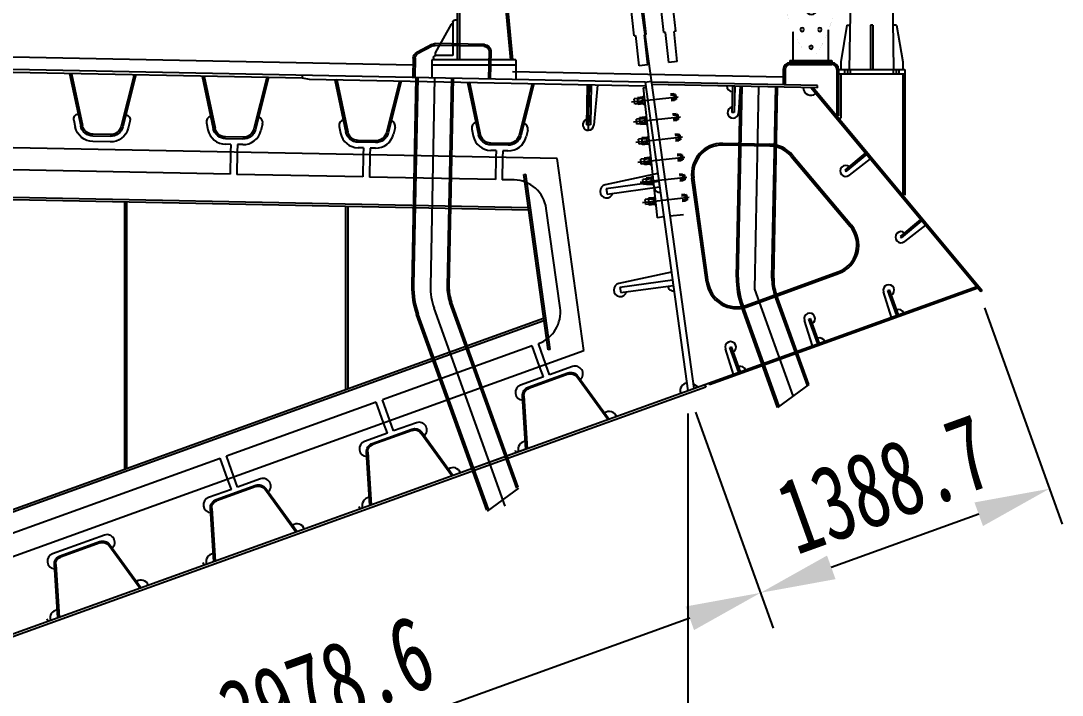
# Model space of a CAD drawing. Header units: millimetres. Extents: x 102424 to 134099, y 4640 to 15391.
# Drawn here: x 129389 to 134099, y 7045 to 10093 of the extents above; entities that cross this region are included whole.
import ezdxf

# ---------------------------------------------------------------- set-up
doc = ezdxf.new("R2010")
doc.units = ezdxf.units.MM
doc.linetypes.add('DASHED', pattern=[19.05, 12.7, -6.35])
doc.layers.get('Defpoints').update_dxf_attribs({"color": 250})
doc.layers.add('实线', color=7, linetype='Continuous', lineweight=25)
doc.layers.add('尺寸标注', color=3, linetype='Continuous', lineweight=15)
doc.styles.get("Standard").update_dxf_attribs({"font": '', "width": 0.7})
doc.styles.get('Standard').set_extended_font_data('FangSong_GB2312')
doc.dimstyles.new('1-1-150', dxfattribs={"dimscale": 170, "dimtxt": 2, "dimasz": 2, "dimexe": 1, "dimexo": 0.6, "dimgap": 0.6, "dimtad": 1, "dimdec": 1, "dimdsep": 46, "dimtxsty": 'Standard', "dimcen": 2.5, "dimclrd": 3, "dimclre": 3, "dimclrt": 7, "dimadec": 4, "dimazin": 2, "dimtfac": 1, "dimtdec": 1, "dimtmove": 2, "dimatfit": 3, "dimfxl": 1, "dimlwd": -1, "dimlwe": -1, "dimarcsym": 0})

# ---------------------------------------------------------------- blocks, each defined once
blk = doc.blocks.new('*D109')
at = {"color": 7, "transparency": 16777216}
for p, q in [((103612.4, 6971.3), (103612.4, 4640.5)), ((133712.4, 6971.3), (133712.4, 4640.5)), ((133372.4, 4810.5), (103952.4, 4810.5))]:
    blk.add_line(p, q, dxfattribs=at)
for points in [[(103952.4, 4867.1), (103952.4, 4753.8), (103612.4, 4810.5)], [(133372.4, 4867.1), (133372.4, 4753.8), (133712.4, 4810.5)]]:
    blk.add_solid(points, dxfattribs=at)
at = {"layer": 'Defpoints', "color": 0, "transparency": 16777216}
for p in [(103612.4, 7073.3), (133712.4, 7073.3), (103612.4, 4810.5)]:
    blk.add_point(p, dxfattribs=at)
at = {"color": 7, "transparency": 16777216, "insert": (118662.4, 5082.5), "char_height": 340, "attachment_point": 5}
blk.add_mtext('30100', dxfattribs=at)
blk = doc.blocks.new('顶板U肋')
for p, q in [((-150, 0), (-95.4, -235.1)), ((-141.8, 0), (-149.6, -1.8)), ((-141.8, 0), (-87.6, -233.3)), ((141.8, 0), (87.6, -233.3)), ((150, 0), (95.4, -235.1)), ((141.8, 0), (149.6, -1.8)), ((-126.9, -210), (-119.8, -240.8)), ((126.9, -210), (119.8, -240.8)), ((-38.9, -272), (38.9, -272)), ((-38.9, -280), (38.9, -280)), ((-38.9, -305), (38.9, -305))]:
    blk.add_line(p, q)
for centre, radius, start, end in [((-102.6, -204.4), 25, 103.0693, 193.0693), ((102.6, -204.4), 25, 346.9307, 76.9307), ((-38.9, -222), 58, 193.0693, 270), ((-38.9, -222), 50, 193.0693, 270), ((38.9, -222), 50, 270, 346.9307), ((38.9, -222), 58, 270, 346.9307), ((-38.9, -222), 83, 193.0693, 270), ((38.9, -222), 83, 270, 346.9307)]:
    blk.add_arc(centre, radius, start, end)
blk = doc.blocks.new('顶板U肋b')
for p, q in [((-150, 0), (-95.4, -235.1)), ((-141.8, 0), (-149.6, -1.8)), ((-141.8, 0), (-87.6, -233.3)), ((141.8, 0), (87.6, -233.3)), ((150, 0), (95.4, -235.1)), ((141.8, 0), (149.6, -1.8)), ((-38.9, -272), (38.9, -272)), ((-38.9, -280), (38.9, -280))]:
    blk.add_line(p, q)
for centre, radius, start, end in [((-38.9, -222), 58, 193.0693, 270), ((-38.9, -222), 50, 193.0693, 270), ((38.9, -222), 50, 270, 346.9307), ((38.9, -222), 58, 270, 346.9307)]:
    blk.add_arc(centre, radius, start, end)
blk = doc.blocks.new('检修道栏杆')
at = {"color": 0, "ltscale": 0.3}
blk.add_line((95, 0), (-95, 0), dxfattribs=at)
at = {"layer": '实线'}
for p, q in [((-80, 10), (-80, 149.5)), ((80, 10), (80, 140.4)), ((-95, 10), (-95, 0)), ((95, 10), (-95, 10)), ((-95, 0), (95, 0)), ((95, 10), (95, 0))]:
    blk.add_line(p, q, dxfattribs=at)
at = {"layer": '实线', "const_width": 0.1}
blk.add_lwpolyline([(5.5, 1121.8), (2.8, 1118.8), (0.6, 1116.2), (-2.5, 1112.4), (-6.1, 1107.6), (-11, 1100.6), (-14.7, 1095.3), (-18.6, 1089.6), (-26.4, 1077.3), (-31.6, 1068.4), (-39.7, 1052.4), (-47.4, 1035.5), (-54, 1020.8), (-62.8, 997.5), (-70, 978.4), (-74.2, 966.8), (-78.8, 953.6), (-81.9, 944.4), (-85.2, 934.3), (-90.7, 917.2), (-95, 902.9), (-98.6, 890.5), (-102.8, 875.6), (-107.1, 859.6), (-111.4, 842.5), (-115, 827.4), (-117.8, 814.9), (-120.6, 801.8), (-123.2, 789.1), (-124.8, 780.9), (-126.4, 772.3), (-128.1, 763.2), (-129.6, 754.7), (-131.2, 745.1), (-132.5, 737), (-134.1, 726.6), (-136.1, 713), (-137.8, 701), (-139.7, 686.1), (-141.7, 668.1), (-143.3, 652.2), (-144.5, 637.5), (-145.9, 618.2), (-146.6, 605.4), (-147.2, 589.2), (-147.6, 573.8), (-147.8, 556), (-147.7, 538.8), (-147.2, 517.7), (-146.4, 495.8), (-145.2, 473.6), (-143.8, 454.3), (-142.3, 435.9), (-140.3, 415.5), (-136.7, 383.4), (-133.4, 359.9), (-129.9, 337.8), (-125.7, 314.6), (-121, 292.4), (-113.5, 260.8), (-106, 231.9), (-98.1, 203.7), (-92.5, 185.1), (-85.3, 163.5), (-71.9, 128.2), (-62.6, 106.5), (-49.6, 80.2), (-34.8, 54.3), (-25.9, 41.1), (-17.7, 32.6), (-14.1, 30.1), (-10.1, 28), (-5.9, 26.6), (-3.3, 26.5), (0.2, 27.5), (5.6, 30.5), (11.4, 34.7), (16.8, 39.4), (21.4, 43.9), (29.8, 53.6), (37.5, 63.7), (43.7, 72.7), (50.3, 83.1), (56.6, 93.6), (65.6, 109.5), (75.2, 129.1), (82.8, 147), (89.8, 165.8), (96.2, 184.4), (103.6, 208.3), (107.4, 223.8), (108.8, 240.1), (108.9, 251.2), (106.3, 265), (102.3, 279.1), (96.3, 289.7), (87.3, 305.5), (77.1, 321.7), (60.1, 349.5), (44, 378.2), (32.5, 402.1), (19.7, 434.3), (8.6, 470), (-0.4, 508.4), (-6.7, 545.6), (-11.7, 591.3), (-14.4, 638.6), (-15.6, 682.7), (-16.6, 724.3), (-17.8, 769.9), (-18.3, 803.8), (-17.7, 843), (-15.4, 886.8), (-12.3, 932.7), (-8.1, 980), (1, 1028.2), (12.7, 1069.4), (18.5, 1084.4)], dxfattribs=at)
at = {"layer": '实线'}
for centre, radius in [((72.7, 1164), 41), ((72.7, 1164), 36), ((72.7, 1164), 32.5), ((-62.6, 840), 22.5), ((-77, 540), 22.5), ((-2.4, 240), 22.5), ((-40, 150), 8), ((40, 150), 8), ((0, 70), 8)]:
    blk.add_circle(centre, radius, dxfattribs=at)
for centre, radius, start, end in [((-56.7, 1187.6), 90.5, 313.3381, 349.4194), ((70.6, 1068.5), 54.5, 87.8006, 163.0602)]:
    blk.add_arc(centre, radius, start, end, dxfattribs=at)
blk.add_ellipse((-25.8, 1164), major_axis=(98.5, -17.4), ratio=0.5, start_param=0.897025, end_param=5.033859, dxfattribs=at)
at = {"layer": '实线', "linetype": 'DASHED'}
blk.add_ellipse((-25.8, 1164), major_axis=(98.5, -17.4), ratio=0.5, start_param=5.033859, end_param=5.803318, dxfattribs=at)
at = {"layer": '实线'}
blk.add_open_spline([(39.3, 1187.8), (36.6, 1189.4), (33.7, 1191), (24.8, 1195.6), (18.4, 1198.3), (4.9, 1203), (-2.2, 1205), (-16.6, 1208.2), (-24, 1209.5), (-38.7, 1211), (-46, 1211.3), (-60, 1211.1), (-66.8, 1210.6), (-79.5, 1208.6), (-85.4, 1207.2), (-94.9, 1204), (-98.7, 1202.4), (-105.5, 1198.7), (-108.4, 1196.7), (-112.7, 1192.9), (-114.3, 1191.1), (-116.9, 1187.5), (-117.8, 1185.6), (-119.2, 1181.8), (-119.5, 1179.8), (-119.7, 1175.8), (-119.5, 1173.8), (-118.4, 1169.5), (-117.6, 1167.3), (-115.3, 1162.7), (-113.8, 1160.4), (-110.1, 1155.8), (-107.9, 1153.5), (-103, 1148.9), (-100.2, 1146.6), (-94, 1142.2), (-90.7, 1140.1), (-81.6, 1135), (-75.6, 1132.2), (-62.8, 1127.2), (-56.1, 1124.9), (-42.1, 1121.3), (-34.9, 1119.8), (-20.5, 1117.7), (-13.2, 1117.1), (-5.1, 1116.9), (-4, 1116.8), (1.1, 1116.8)], degree=3, knots=[0.904811, 0.904811, 0.904811, 0.904811, 1.023766, 1.023766, 1.252436, 1.252436, 1.481105, 1.481105, 1.709775, 1.709775, 1.938444, 1.938444, 2.167114, 2.167114, 2.395783, 2.395783, 2.579566, 2.579566, 2.763348, 2.763348, 2.911829, 2.911829, 3.060309, 3.060309, 3.20879, 3.20879, 3.35727, 3.35727, 3.505751, 3.505751, 3.654231, 3.654231, 3.802712, 3.802712, 3.951192, 3.951192, 4.099673, 4.099673, 4.324322, 4.324322, 4.54897, 4.54897, 4.773619, 4.773619, 4.998268, 4.998268, 5.033859, 5.033859, 5.033859, 5.033859], dxfattribs=at)
at = {"layer": '实线', "linetype": 'DASHED'}
blk.add_open_spline([(1.1, 1116.8), (1, 1116.8), (4.9, 1116.9), (15, 1117.5), (21.1, 1118.3), (32.5, 1120.5), (37.8, 1122), (46.1, 1125.2), (49.4, 1126.8), (52.3, 1128.5)], degree=3, knots=[5.0338587, 5.0338587, 5.0338587, 5.0338587, 5.1583054, 5.1583054, 5.3731291, 5.3731291, 5.5879528, 5.5879528, 5.7530515, 5.7530515, 5.7530515, 5.7530515], dxfattribs=at)
blk = doc.blocks.new('Hex Nut - 10 mm side')
at = {"color": 0, "linetype": 'Continuous'}
for p, q in [((-9.2, -6.8), (-9.2, 6.8)), ((-0.7, 9.1), (-8.5, 9.1)), ((-0.7, 4.5), (-8.5, 4.5)), ((0, -6.8), (0, 6.8)), ((-0.7, -4.5), (-8.5, -4.5)), ((-0.7, -9.1), (-8.5, -9.1))]:
    blk.add_line(p, q, dxfattribs=at)
for centre, radius, start, end in [((-5, 6.8), 4.19, 147.1328, 212.8672), ((6.6, 0), 15.7, 163.2214, 196.7786), ((-4.2, 6.8), 4.19, 327.1328, 32.8672), ((-15.7, 0), 15.7, 343.2214, 16.7787), ((-5, -6.8), 4.19, 147.1328, 212.8672), ((-4.2, -6.8), 4.19, 327.1328, 32.8672)]:
    blk.add_arc(centre, radius, start, end, dxfattribs=at)
blk = doc.blocks.new('防撞栏杆')
for p, q in [((-310, 1555.6), (-450, 79.6)), ((-310, 1555.6), (-200, 1555.6)), ((-210, 1555.6), (-210, 79.6)), ((-200, 1555.6), (-200, 79.6)), ((-223.4, 1494.7), (-223.4, 1516.5)), ((-213.9, 1520.1), (-222.4, 1520.1)), ((-213.9, 1512.9), (-222.4, 1512.9)), ((-213.9, 1491.1), (-213.9, 1520.1)), ((-213.9, 1517.1), (-213.9, 1520.1)), ((-213, 1517.1), (-213.9, 1517.1)), ((-213, 1488.8), (-213, 1522.4)), ((-210, 1522.4), (-213, 1522.4)), ((-213, 1494.1), (-213, 1517.1)), ((-164.9, 1513.5), (-213, 1513.5)), ((-209.5, 1497.7), (-209.5, 1513.5)), ((-164.9, 1510.9), (-209.5, 1510.9)), ((-200, 1545.6), (-97.6, 1545.6)), ((-187, 1522.4), (-190, 1522.4)), ((-187, 1488.8), (-187, 1522.4)), ((-162.3, 1510.9), (-164.9, 1513.5)), ((-164.9, 1497.7), (-164.9, 1513.5)), ((-162.3, 1500.3), (-162.3, 1510.9)), ((-213.9, 1498.3), (-222.4, 1498.3)), ((-213.9, 1491.1), (-222.4, 1491.1)), ((-213, 1494.1), (-213.9, 1494.1)), ((-213.9, 1494.1), (-213.9, 1491.1)), ((-164.9, 1497.7), (-213, 1497.7)), ((-210, 1488.8), (-213, 1488.8)), ((-164.9, 1500.3), (-209.5, 1500.3)), ((-200, 1465.6), (-97.6, 1465.6)), ((-187, 1488.8), (-190, 1488.8)), ((-162.3, 1500.3), (-164.9, 1497.7)), ((-223.4, 1124.7), (-223.4, 1146.5)), ((-213.9, 1150.1), (-222.4, 1150.1)), ((-213.9, 1142.9), (-222.4, 1142.9)), ((-213.9, 1121.1), (-213.9, 1150.1)), ((-213.9, 1147.1), (-213.9, 1150.1)), ((-213, 1147.1), (-213.9, 1147.1)), ((-210, 1152.4), (-213, 1152.4)), ((-213, 1118.8), (-213, 1152.4)), ((-213, 1124.1), (-213, 1147.1)), ((-164.9, 1143.5), (-213, 1143.5)), ((-209.5, 1127.7), (-209.5, 1143.5)), ((-164.9, 1140.9), (-209.5, 1140.9)), ((-164.9, 1130.3), (-209.5, 1130.3)), ((-200, 1175.6), (-97.6, 1175.6)), ((-187, 1152.4), (-190, 1152.4)), ((-187, 1118.8), (-187, 1152.4)), ((-162.3, 1140.9), (-164.9, 1143.5)), ((-164.9, 1127.7), (-164.9, 1143.5)), ((-162.3, 1130.3), (-164.9, 1127.7)), ((-162.3, 1130.3), (-162.3, 1140.9)), ((-213.9, 1128.3), (-222.4, 1128.3)), ((-213.9, 1121.1), (-222.4, 1121.1)), ((-213, 1124.1), (-213.9, 1124.1)), ((-213.9, 1124.1), (-213.9, 1121.1)), ((-164.9, 1127.7), (-213, 1127.7)), ((-210, 1118.8), (-213, 1118.8)), ((-200, 1095.6), (-97.6, 1095.6)), ((-187, 1118.8), (-190, 1118.8)), ((-200, 805.6), (-97.6, 805.6)), ((-223.4, 754.7), (-223.4, 776.5)), ((-213.9, 780.1), (-222.4, 780.1)), ((-213.9, 772.9), (-222.4, 772.9)), ((-213.9, 758.3), (-222.4, 758.3)), ((-213.9, 751.1), (-213.9, 780.1)), ((-213.9, 777.1), (-213.9, 780.1)), ((-213, 777.1), (-213.9, 777.1)), ((-213, 754.1), (-213.9, 754.1)), ((-213.9, 754.1), (-213.9, 751.1)), ((-213, 748.8), (-213, 782.4)), ((-210, 782.4), (-213, 782.4)), ((-213, 754.1), (-213, 777.1)), ((-164.9, 773.5), (-213, 773.5)), ((-164.9, 757.7), (-213, 757.7)), ((-209.5, 757.7), (-209.5, 773.5)), ((-164.9, 770.9), (-209.5, 770.9)), ((-164.9, 760.3), (-209.5, 760.3)), ((-187, 782.4), (-190, 782.4)), ((-187, 748.8), (-187, 782.4)), ((-162.3, 770.9), (-164.9, 773.5)), ((-164.9, 757.7), (-164.9, 773.5)), ((-162.3, 760.3), (-164.9, 757.7)), ((-162.3, 760.3), (-162.3, 770.9)), ((-213.9, 751.1), (-222.4, 751.1)), ((-210, 748.8), (-213, 748.8)), ((-200, 725.6), (-97.6, 725.6)), ((-187, 748.8), (-190, 748.8)), ((-200, 435.6), (-97.6, 435.6)), ((-223.4, 384.7), (-223.4, 406.5)), ((-213.9, 410.1), (-222.4, 410.1)), ((-213.9, 402.9), (-222.4, 402.9)), ((-213.9, 388.3), (-222.4, 388.3)), ((-213.9, 381.1), (-222.4, 381.1)), ((-213.9, 407.1), (-213.9, 410.1)), ((-213.9, 381.1), (-213.9, 410.1)), ((-213, 407.1), (-213.9, 407.1)), ((-213, 384.1), (-213.9, 384.1)), ((-213.9, 384.1), (-213.9, 381.1)), ((-210, 412.4), (-213, 412.4)), ((-213, 378.8), (-213, 412.4)), ((-213, 384.1), (-213, 407.1)), ((-164.9, 403.5), (-213, 403.5)), ((-164.9, 387.7), (-213, 387.7)), ((-210, 378.8), (-213, 378.8)), ((-209.5, 387.7), (-209.5, 403.5)), ((-164.9, 400.9), (-209.5, 400.9)), ((-164.9, 390.3), (-209.5, 390.3)), ((-187, 412.4), (-190, 412.4)), ((-187, 378.8), (-190, 378.8)), ((-187, 378.8), (-187, 412.4)), ((-162.3, 400.9), (-164.9, 403.5)), ((-164.9, 387.7), (-164.9, 403.5)), ((-162.3, 390.3), (-164.9, 387.7)), ((-162.3, 390.3), (-162.3, 400.9)), ((-200, 355.6), (-97.6, 355.6)), ((-200, 259.6), (-190, 259.6)), ((-180, 249.6), (-180, 99.6)), ((-179.6, 241), (-173.2, 241)), ((-173.2, 241), (-100.6, 111.9)), ((-323, 148.6), (-100.9, 153)), ((-322.9, 140.6), (-100.7, 145)), ((-90, 142.5), (-21.4, 106.2)), ((-86.2, 149.5), (-17.7, 113.2)), ((-352.4, 118), (-349.9, -7)), ((-344.4, 118.1), (-341.9, -6.8)), ((-180, 99.6), (-103, 99.6)), ((-100.6, 111.9), (-100.6, 99.3)), ((-465, 79.6), (-85, 79.6)), ((-465, 79.6), (-465, -9.4)), ((-465, 55.6), (-85, 55.6)), ((-93, 89.6), (-93, 79.6)), ((-85, 79.6), (-85, 55.6)), ((-85, 55.6), (-85, -1.8)), ((-9.7, 87.2), (-8, -0.2)), ((-1.7, 87.3), (0, 0))]:
    blk.add_line(p, q)
at = {"ltscale": 0.3}
for p, q in [((-302, 1554.8), (-442, 79.6)), ((-310.5, 1549.6), (-200, 1549.6)), ((-190, 1545.6), (-190, 1465.6)), ((-190, 1175.6), (-190, 1095.6)), ((-190, 805.6), (-190, 725.6)), ((-190, 435.6), (-190, 355.6))]:
    blk.add_line(p, q, dxfattribs=at)
for centre, radius in [((-57, 1505.6), 57), ((-57, 1505.6), 45), ((-57, 1135.6), 57), ((-57, 1135.6), 45), ((-57, 765.6), 57), ((-57, 765.6), 45), ((-57, 395.6), 57), ((-57, 395.6), 45)]:
    blk.add_circle(centre, radius)
for centre, radius, start, end in [((-216.7, 1516.5), 6.7, 147.1328, 212.8672), ((-198.2, 1505.6), 25.2, 163.2214, 196.7786), ((-216.7, 1494.7), 6.7, 147.1328, 212.8672), ((-216.7, 1146.5), 6.7, 147.1328, 212.8672), ((-198.2, 1135.6), 25.2, 163.2214, 196.7786), ((-216.7, 1124.7), 6.7, 147.1328, 212.8672), ((-216.7, 776.5), 6.7, 147.1328, 212.8672), ((-198.2, 765.6), 25.2, 163.2214, 196.7786), ((-216.7, 754.7), 6.7, 147.1328, 212.8672), ((-216.7, 406.5), 6.7, 147.1328, 212.8672), ((-198.2, 395.6), 25.2, 163.2214, 196.7786), ((-216.7, 384.7), 6.7, 147.1328, 212.8672), ((-190, 249.6), 10, 0, 90), ((-322.4, 118.6), 30, 91.1458, 181.1458), ((-100.3, 123), 30, 62.0912, 91.1458), ((-100.3, 123), 22, 62.0912, 91.1458), ((-322.4, 118.6), 22, 91.1458, 181.1458), ((-103, 89.6), 10, 0, 90), ((-31.7, 86.7), 22, 1.1458, 62.0912), ((-31.7, 86.7), 30, 1.1458, 62.0912)]:
    blk.add_arc(centre, radius, start, end)
at = {"layer": '尺寸标注'}
blk.add_line((-465, -9.4), (0, 0), dxfattribs=at)
at = {"xscale": -1.600000000005821, "yscale": 1.599999999998545, "zscale": 1.6}
for p in [(-187, 1505.6), (-187, 1135.6), (-187, 765.6), (-187, 395.6)]:
    blk.add_blockref('Hex Nut - 10 mm side', p, dxfattribs=at)
blk = doc.blocks.new('底板U肋')
for p, q in [((94.9, 260), (-94.9, 260)), ((-94.9, 254), (94.9, 254)), ((-133.3, 231.1), (-200, 0)), ((-193.8, 0), (-127.6, 229.4)), ((127.6, 229.4), (193.8, 0)), ((200, 0), (133.3, 231.1)), ((-193.8, 0), (-199.5, 1.7)), ((193.8, 0), (199.5, 1.7))]:
    blk.add_line(p, q)
for centre, radius, start, end in [((-94.9, 220), 40, 90, 163.9092), ((-94.9, 220), 34, 90, 163.9092), ((94.9, 220), 40, 16.0908, 90), ((94.9, 220), 34, 16.0908, 90)]:
    blk.add_arc(centre, radius, start, end)
blk = doc.blocks.new('*D125')
at = {"color": 7, "transparency": 16777216}
for p, q in [((132440.4, 8325), (132792.2, 7347.8)), ((132414.7, 7392.6), (129311.1, 6275.3)), ((128697, 6977.4), (129048.8, 6000.2))]:
    blk.add_line(p, q, dxfattribs=at)
for points in [[(132395.5, 7445.9), (132433.9, 7339.3), (132734.6, 7507.8)], [(129291.9, 6328.6), (129330.3, 6222), (128991.2, 6160.2)]]:
    blk.add_solid(points, dxfattribs=at)
at = {"layer": 'Defpoints', "color": 0, "transparency": 16777216}
for p in [(132405.9, 8421), (128662.4, 7073.3), (128991.2, 6160.2)]:
    blk.add_point(p, dxfattribs=at)
at = {"color": 7, "transparency": 16777216, "insert": (130770.8, 7089.9), "char_height": 340, "attachment_point": 5, "rotation": 19.7989}
blk.add_mtext('3978.6', dxfattribs=at)
blk = doc.blocks.new('*D126')
at = {"color": 7, "transparency": 16777216}
for p, q in [((133747, 8795.4), (134098.8, 7818.2)), ((132440.4, 8325), (132792.2, 7347.8)), ((133721.3, 7863), (133054.5, 7623))]:
    blk.add_line(p, q, dxfattribs=at)
for points in [[(133702.1, 7916.3), (133740.5, 7809.7), (134041.2, 7978.2)], [(133035.3, 7676.3), (133073.7, 7569.6), (132734.6, 7507.8)]]:
    blk.add_solid(points, dxfattribs=at)
at = {"layer": 'Defpoints', "color": 0, "transparency": 16777216}
for p in [(133712.4, 8891.3), (132405.9, 8421), (132734.6, 7507.8)]:
    blk.add_point(p, dxfattribs=at)
at = {"color": 7, "transparency": 16777216, "insert": (133295.8, 7998.9), "char_height": 340, "attachment_point": 5, "rotation": 19.7989}
blk.add_mtext('1388.7', dxfattribs=at)
blk = doc.blocks.new('*D127')
at = {"color": 7, "transparency": 16777216}
for p, q in [((132405.9, 8319), (132405.9, 5723.7)), ((128662.4, 6971.3), (128662.4, 5723.7)), ((129002.4, 5893.7), (132065.9, 5893.7))]:
    blk.add_line(p, q, dxfattribs=at)
for points in [[(129002.4, 5950.3), (129002.4, 5837), (128662.4, 5893.7)], [(132065.9, 5950.3), (132065.9, 5837), (132405.9, 5893.7)]]:
    blk.add_solid(points, dxfattribs=at)
at = {"layer": 'Defpoints', "color": 0, "transparency": 16777216}
for p in [(132405.9, 8421), (128662.4, 7073.3), (132405.9, 5893.7)]:
    blk.add_point(p, dxfattribs=at)
at = {"color": 7, "transparency": 16777216, "insert": (130534.1, 6165.7), "char_height": 340, "attachment_point": 5}
blk.add_mtext('3743.4', dxfattribs=at)
blk = doc.blocks.new('*D128')
at = {"color": 7, "transparency": 16777216}
for p, q in [((132405.9, 8319), (132405.9, 5723.7)), ((133712.4, 6971.3), (133712.4, 5723.7)), ((132745.9, 5893.7), (133372.4, 5893.7))]:
    blk.add_line(p, q, dxfattribs=at)
for points in [[(132745.9, 5950.3), (132745.9, 5837), (132405.9, 5893.7)], [(133372.4, 5950.3), (133372.4, 5837), (133712.4, 5893.7)]]:
    blk.add_solid(points, dxfattribs=at)
at = {"layer": 'Defpoints', "color": 0, "transparency": 16777216}
for p in [(132405.9, 8421), (133712.4, 7073.3), (133712.4, 5893.7)]:
    blk.add_point(p, dxfattribs=at)
at = {"color": 7, "transparency": 16777216, "insert": (133059.1, 6165.7), "char_height": 340, "attachment_point": 5}
blk.add_mtext('1306.6', dxfattribs=at)

msp = doc.modelspace()

# ---------------------------------------------------------------- linework, layer by layer
at = {"color": 7}
for p, q in [((133137.44, 9873.64), (133210.94, 14980.79)), ((133337.44, 9873.64), (133265.14, 15022.71)), ((132037.02, 11285.79), (132432.78, 8430.65)), ((132350.78, 10046), (132315.65, 10364.06)), ((132163.73, 10025.34), (132128.59, 10343.4)), ((132216.74, 10031.19), (132181.61, 10349.26)), ((132297.77, 10040.14), (132262.64, 10358.21)), ((132212.44, 9816.33), (118662.44, 10087.33)), ((131162.44, 9892.34), (119577.44, 10124.04)), ((130662.47, 9833.32), (118662.44, 10073.33)), ((132305.34, 10040.98), (132297.77, 10040.14)), ((132320.4, 9904.66), (132305.34, 10040.98)), ((132350.78, 10046), (132343.21, 10045.16)), ((132358.26, 9908.85), (132343.21, 10045.16)), ((133125.26, 10074.16), (133097.44, 9907.58)), ((133232.44, 10073.64), (133232.44, 9873.64)), ((133242.44, 10073.64), (133242.44, 9873.64)), ((133349.62, 10074.16), (133377.44, 9907.58)), ((132163.73, 10025.34), (132171.3, 10026.17)), ((132186.35, 9889.86), (132171.3, 10026.17)), ((132209.16, 10030.36), (132216.74, 10031.19)), ((132224.22, 9894.04), (132209.16, 10030.36)), ((132224.22, 9894.04), (132186.35, 9889.86)), ((132358.26, 9908.85), (132320.4, 9904.66)), ((133097.44, 9907.58), (133097.44, 9873.64)), ((133377.44, 9907.58), (133377.44, 9873.64)), ((130662.47, 9833.32), (130662.75, 9847.32)), ((132837.52, 9838.83), (131612.44, 9863.34)), ((133087.44, 9873.64), (133387.44, 9873.64)), ((133087.44, 9853.64), (133387.44, 9853.64)), ((133114.94, 9873.64), (133114.94, 9853.64)), ((133127.44, 9873.64), (133127.44, 9853.64)), ((133139.94, 9873.64), (133139.94, 9853.64)), ((133334.94, 9873.64), (133334.94, 9853.64)), ((133347.44, 9873.64), (133347.44, 9853.64)), ((133359.94, 9873.64), (133359.94, 9853.64)), ((133377.44, 9853.64), (133377.44, 9305.82)), ((133387.44, 9873.64), (133387.44, 9305.82)), ((130694.38, 9828.69), (130662.47, 9833.32)), ((132214.95, 9798.27), (130694.38, 9828.69)), ((131176.22, 9837.05), (131157.42, 8897.29)), ((131184.22, 9836.89), (131165.42, 8897.13)), ((131336.19, 9833.85), (131317.39, 8894.09)), ((131344.18, 9833.69), (131325.39, 8893.93)), ((131950.42, 9803.56), (131946.82, 9623.6)), ((131959.42, 9803.38), (131955.35, 9599.71)), ((131959.42, 9803.38), (131955.35, 9599.71)), ((131968.42, 9803.21), (131964.82, 9623.24)), ((131997.41, 9802.63), (131980.72, 9621.13)), ((132212.44, 9816.33), (132240.17, 9820.19)), ((132212.44, 9816.33), (132240.17, 9820.19)), ((132212.44, 9816.33), (132240.17, 9820.19)), ((132212.44, 9816.33), (132240.17, 9820.17)), ((132212.44, 9816.33), (132240.17, 9820.17)), ((132212.44, 9816.33), (132240.17, 9820.17)), ((132212.44, 9816.33), (132405.86, 8420.96)), ((132617.59, 9798.22), (132607.59, 9798.42)), ((132626.05, 8933.84), (132643.33, 9797.71)), ((132634.05, 8933.68), (132651.33, 9797.55)), ((132150.46, 9727.1), (132362.11, 9750.21)), ((132207.7, 9753.28), (132200.62, 9747.91)), ((132203.69, 9789.96), (132215.86, 9791.65)), ((132342.38, 9763.39), (132327.24, 9761.73)), ((132343.05, 9757.33), (132327.9, 9755.67)), ((132342.38, 9763.39), (132345.69, 9733.09)), ((132350.37, 9760.43), (132342.8, 9759.6)), ((132350.37, 9760.43), (132352.85, 9737.7)), ((132786.02, 8930.64), (132803.3, 9794.51)), ((132794.02, 8930.48), (132811.3, 9794.35)), ((132973.11, 9791.11), (132966.96, 9785.99)), ((131814.96, 9470.21), (118662.84, 9733.25)), ((132178.31, 9741.64), (132163.16, 9739.98)), ((132165.64, 9717.26), (132163.16, 9739.98)), ((132180.79, 9718.92), (132165.64, 9717.26)), ((132200.62, 9747.91), (132177.9, 9745.43)), ((132181.21, 9715.13), (132177.9, 9745.43)), ((132201.28, 9741.85), (132178.56, 9739.37)), ((132203.27, 9723.67), (132180.54, 9721.19)), ((132203.93, 9717.61), (132181.21, 9715.13)), ((132203.93, 9717.61), (132200.62, 9747.91)), ((132212, 9713.89), (132203.93, 9717.61)), ((132345.03, 9739.15), (132329.88, 9737.5)), ((132345.69, 9733.09), (132330.54, 9731.44)), ((132352.85, 9737.7), (132345.28, 9736.88)), ((132160.39, 9636.21), (132372.04, 9659.32)), ((132210.54, 9657.02), (132187.82, 9654.54)), ((132217.62, 9662.39), (132210.54, 9657.02)), ((132213.85, 9626.72), (132210.54, 9657.02)), ((132352.31, 9672.5), (132337.16, 9670.84)), ((132352.97, 9666.44), (132337.82, 9664.79)), ((132352.31, 9672.5), (132355.62, 9642.2)), ((132360.3, 9669.54), (132352.72, 9668.71)), ((132360.3, 9669.54), (132362.78, 9646.82)), ((130228.73, 9631.95), (130235.26, 9601.05)), ((130482.51, 9626.88), (130474.75, 9596.26)), ((130828.53, 9615.96), (130835.06, 9585.06)), ((131082.31, 9610.88), (131074.55, 9580.27)), ((131964.82, 9623.24), (131946.82, 9623.6)), ((132188.24, 9650.75), (132173.09, 9649.1)), ((132175.57, 9626.37), (132173.09, 9649.1)), ((132190.72, 9628.03), (132175.57, 9626.37)), ((132191.13, 9624.24), (132187.82, 9654.54)), ((132211.21, 9650.96), (132188.48, 9648.48)), ((132213.19, 9632.78), (132190.47, 9630.3)), ((132213.85, 9626.72), (132191.13, 9624.24)), ((132221.92, 9623.01), (132213.85, 9626.72)), ((132354.96, 9648.26), (132339.81, 9646.61)), ((132355.62, 9642.2), (132340.47, 9640.55)), ((132362.78, 9646.82), (132355.2, 9645.99)), ((131428.41, 9603.96), (131434.94, 9573.06)), ((131682.19, 9598.88), (131674.43, 9568.27)), ((132170.31, 9545.32), (132381.96, 9568.44)), ((132220.47, 9566.13), (132197.75, 9563.65)), ((132201.06, 9533.35), (132197.75, 9563.65)), ((132227.55, 9571.5), (132220.47, 9566.13)), ((132223.78, 9535.83), (132220.47, 9566.13)), ((132362.23, 9581.61), (132347.09, 9579.96)), ((132362.89, 9575.55), (132347.75, 9573.9)), ((132362.23, 9581.61), (132365.54, 9551.31)), ((132370.22, 9578.65), (132362.65, 9577.82)), ((132370.22, 9578.65), (132372.7, 9555.93)), ((130338.72, 9534.74), (130314.81, 9535.22)), ((130338.72, 9534.74), (130338.03, 9499.75)), ((130368.72, 9534.14), (130368.02, 9499.15)), ((130392.64, 9533.66), (130368.72, 9534.14)), ((130938.52, 9518.74), (130914.61, 9519.22)), ((130938.52, 9518.74), (130937.91, 9487.75)), ((130968.52, 9518.14), (130967.9, 9487.15)), ((130992.44, 9517.66), (130968.52, 9518.14)), ((132198.16, 9559.86), (132183.01, 9558.21)), ((132185.49, 9535.49), (132183.01, 9558.21)), ((132200.64, 9537.14), (132185.49, 9535.49)), ((132221.13, 9560.07), (132198.41, 9557.59)), ((132223.12, 9541.89), (132200.39, 9539.41)), ((132223.78, 9535.83), (132201.06, 9533.35)), ((132231.85, 9532.12), (132223.78, 9535.83)), ((132364.88, 9557.37), (132349.73, 9555.72)), ((132365.54, 9551.31), (132350.39, 9549.66)), ((132372.7, 9555.93), (132365.13, 9555.1)), ((131684.36, 9247.77), (118662.44, 9508.21)), ((131685.76, 9237.74), (118662.44, 9498.21)), ((131538.4, 9506.74), (131514.49, 9507.22)), ((131538.4, 9506.74), (131537.79, 9475.75)), ((131568.4, 9506.14), (131567.78, 9475.15)), ((131592.32, 9505.67), (131568.4, 9506.14)), ((131935.67, 8602.42), (131814.96, 9470.21)), ((132180.24, 9454.44), (132391.89, 9477.55)), ((132208.09, 9468.97), (132192.94, 9467.32)), ((132195.42, 9444.6), (132192.94, 9467.32)), ((132230.39, 9475.24), (132207.67, 9472.76)), ((132210.98, 9442.46), (132207.67, 9472.76)), ((132231.06, 9469.18), (132208.33, 9466.7)), ((132237.47, 9480.61), (132230.39, 9475.24)), ((132233.7, 9444.95), (132230.39, 9475.24)), ((132372.16, 9490.72), (132357.01, 9489.07)), ((132372.82, 9484.66), (132357.67, 9483.01)), ((132374.8, 9466.49), (132359.66, 9464.83)), ((132372.16, 9490.72), (132375.47, 9460.43)), ((132380.15, 9487.76), (132372.57, 9486.94)), ((132380.15, 9487.76), (132382.63, 9465.04)), ((133209.62, 9494.78), (133214.74, 9488.63)), ((132210.57, 9446.25), (132195.42, 9444.6)), ((132233.04, 9451.01), (132210.32, 9448.52)), ((132233.7, 9444.95), (132210.98, 9442.46)), ((132241.77, 9441.23), (132233.7, 9444.95)), ((132375.47, 9460.43), (132360.32, 9458.77)), ((132382.63, 9465.04), (132375.05, 9464.21)), ((131663.43, 9398.22), (131673.34, 9399.6)), ((131773.65, 8605.85), (131663.43, 9398.22)), ((131783.56, 8607.23), (131673.34, 9399.6)), ((132269.76, 9402.78), (132032.46, 9352.15)), ((132190.16, 9363.55), (132401.81, 9386.66)), ((132218.01, 9378.09), (132202.86, 9376.43)), ((132205.34, 9353.71), (132202.86, 9376.43)), ((132240.32, 9384.35), (132217.6, 9381.87)), ((132220.91, 9351.58), (132217.6, 9381.87)), ((132240.98, 9378.29), (132218.26, 9375.81)), ((132247.4, 9389.73), (132240.32, 9384.35)), ((132243.63, 9354.06), (132240.32, 9384.35)), ((132382.08, 9399.83), (132366.93, 9398.18)), ((132382.74, 9393.77), (132367.6, 9392.12)), ((132384.73, 9375.6), (132369.58, 9373.94)), ((132382.08, 9399.83), (132385.39, 9369.54)), ((132390.07, 9396.87), (132382.5, 9396.05)), ((132392.55, 9374.15), (132384.98, 9373.32)), ((132390.07, 9396.87), (132392.55, 9374.15)), ((132489.75, 8911.5), (132424.26, 9382.26)), ((132497.67, 8912.6), (132432.19, 9383.37)), ((132036.84, 9335.16), (132274.57, 9368.11)), ((132036.84, 9335.16), (132040.27, 9310.4)), ((132040.27, 9310.4), (132278, 9343.35)), ((132220.49, 9355.36), (132205.34, 9353.71)), ((132242.97, 9360.12), (132220.24, 9357.64)), ((132243.63, 9354.06), (132220.91, 9351.58)), ((132251.7, 9350.34), (132243.63, 9354.06)), ((132274.57, 9368.11), (132278, 9343.35)), ((132274.57, 9368.11), (132278, 9343.35)), ((132274.57, 9368.11), (132278, 9343.35)), ((132385.39, 9369.54), (132370.24, 9367.88)), ((132200.09, 9272.66), (132411.74, 9295.77)), ((132227.94, 9287.2), (132212.79, 9285.54)), ((132215.27, 9262.82), (132212.79, 9285.54)), ((132250.24, 9293.47), (132227.52, 9290.98)), ((132230.83, 9260.69), (132227.52, 9290.98)), ((132250.91, 9287.41), (132228.18, 9284.93)), ((132257.32, 9298.84), (132250.24, 9293.47)), ((132253.55, 9263.17), (132250.24, 9293.47)), ((132392.01, 9308.95), (132376.86, 9307.29)), ((132392.67, 9302.89), (132377.52, 9301.23)), ((132394.65, 9284.71), (132379.51, 9283.05)), ((132395.32, 9278.65), (132380.17, 9277)), ((132392.01, 9308.95), (132395.32, 9278.65)), ((132400, 9305.99), (132392.42, 9305.16)), ((132402.48, 9283.26), (132394.9, 9282.44)), ((132400, 9305.99), (132402.48, 9283.26)), ((132230.42, 9264.48), (132215.27, 9262.82)), ((132252.89, 9269.23), (132230.17, 9266.75)), ((132253.55, 9263.17), (132230.83, 9260.69)), ((132261.62, 9259.45), (132253.55, 9263.17)), ((132296.96, 9206.59), (132267.74, 9203.4)), ((132386.78, 9216.4), (132324.8, 9209.64)), ((133459.27, 9195.16), (133464.39, 9189.01)), ((132331.55, 8957.04), (132094.25, 8906.42)), ((132098.63, 8889.42), (132336.35, 8922.38)), ((132336.35, 8922.38), (132339.79, 8897.61)), ((133712.44, 8891.32), (128662.44, 7073.33)), ((132098.63, 8889.42), (132102.06, 8864.66)), ((132102.06, 8864.66), (132339.79, 8897.61)), ((133717.89, 8884.78), (132503.97, 8447.77)), ((132946.23, 8445.06), (132798.28, 8856.03)), ((132952.95, 8450.01), (132805.8, 8858.74)), ((133730.69, 8869.42), (133736.84, 8874.54)), ((131631.74, 7980.32), (131329.64, 8819.48)), ((131638.46, 7985.27), (131337.17, 8822.19)), ((131497.33, 7881.32), (131179.1, 8765.28)), ((131504.05, 7886.27), (131186.63, 8767.99)), ((132811.81, 8346.06), (132647.73, 8801.84)), ((132818.53, 8351.01), (132655.26, 8804.54)), ((128569.95, 7603.33), (131753.68, 8749.47)), ((128571.69, 7593.33), (131755.08, 8739.35)), ((131783.56, 8607.23), (131773.65, 8605.85)), ((131752.5, 8483.34), (131735.57, 8530.38)), ((131780.73, 8493.5), (131763.79, 8540.55)), ((131884.23, 8530.76), (131780.73, 8493.5)), ((131752.5, 8483.34), (131649, 8446.08)), ((132486.51, 8437.24), (128664.53, 7061.33)), ((132452.24, 8437.66), (132430.67, 8450.69)), ((132482.44, 8448.53), (132486.51, 8437.24)), ((132501.26, 8455.3), (132503.97, 8447.77)), ((132952.95, 8450.01), (132811.81, 8346.06)), ((131046.84, 8229.3), (131029.9, 8276.34)), ((131075.06, 8239.46), (131058.13, 8286.51)), ((131178.56, 8276.72), (131075.06, 8239.46)), ((131046.84, 8229.3), (130943.34, 8192.04)), ((131673.27, 8157.23), (131343.96, 8038.67)), ((131624.14, 8152.29), (131628.21, 8141)), ((130341.17, 7975.26), (130324.24, 8022.3)), ((130369.4, 7985.42), (130352.46, 8032.47)), ((130472.9, 8022.68), (130369.4, 7985.42)), ((130341.17, 7975.26), (130237.67, 7938)), ((131639.86, 7980.68), (131498.57, 7876.95)), ((130918.48, 7898.25), (130922.54, 7886.96)), ((129767.23, 7768.64), (129532.01, 7683.96)), ((130212.81, 7644.21), (130216.88, 7632.92)), ((129507.15, 7390.17), (129511.21, 7378.88))]:
    msp.add_line(p, q, dxfattribs=at)
at = {"color": 7, "ltscale": 5}
for p, q in [((133125.26, 10074.16), (133140.33, 10074.16)), ((133242.44, 10073.64), (133232.44, 10073.64)), ((133349.62, 10074.16), (133334.62, 10074.16)), ((133079.52, 9663.33), (133087.52, 9663.33)), ((133087.52, 9653.73), (133097.52, 9653.73))]:
    msp.add_line(p, q, dxfattribs=at)
at = {"color": 7, "ltscale": 0.3}
for p, q in [((132867.52, 9903.64), (133057.52, 9903.64)), ((132867.52, 9895.64), (133057.52, 9895.64)), ((132837.52, 9873.64), (132837.52, 9803.62)), ((132845.52, 9873.64), (132845.52, 9803.62)), ((133079.52, 9873.64), (133079.52, 9663.33)), ((133087.52, 9873.64), (133087.52, 9663.33))]:
    msp.add_line(p, q, dxfattribs=at)
at = {"color": 7, "ltscale": 50}
for p, q in [((133097.52, 9853.64), (133097.52, 9653.73)), ((132992.71, 9800.72), (132240.79, 9815.76)), ((132992.51, 9790.72), (132242.18, 9805.73)), ((132607.59, 9798.42), (132605.19, 9678.45)), ((132617.59, 9798.22), (132615.19, 9678.25)), ((132642.58, 9797.72), (132635.14, 9676.81)), ((132992.51, 9790.72), (132992.71, 9800.72)), ((132203.69, 9789.96), (132267.74, 9203.4)), ((132962.52, 9791.32), (133730.69, 8869.42)), ((132973.11, 9791.11), (133736.84, 8874.54)), ((132615.19, 9678.25), (132605.19, 9678.45)), ((132776.69, 9526.99), (132563.55, 9531.25)), ((132779.41, 9534.93), (132563.71, 9539.25)), ((132873.56, 9480.72), (133140.07, 9164.04)), ((132879.68, 9485.87), (133146.19, 9169.19)), ((133117.42, 9417.96), (133209.62, 9494.78)), ((133122.55, 9411.81), (133214.74, 9488.63)), ((133230.75, 9469.43), (133135.35, 9395.17)), ((133117.42, 9417.96), (133122.55, 9411.81)), ((133367.08, 9118.34), (133459.27, 9195.16)), ((133372.2, 9112.2), (133464.39, 9189.01)), ((133480.4, 9169.81), (133385.01, 9095.55)), ((133367.08, 9118.34), (133372.2, 9112.2)), ((132670.65, 8808.26), (133084.82, 8958.09)), ((132673.37, 8800.74), (133087.54, 8950.56)), ((133327.61, 8752.79), (133290.46, 8867.83)), ((133310.49, 8874.16), (133318.01, 8876.87)), ((133351.13, 8761.25), (133310.49, 8874.16)), ((133358.66, 8763.96), (133318.01, 8876.87)), ((133358.66, 8763.96), (133351.13, 8761.25)), ((132970.07, 8624.07), (132932.92, 8739.12)), ((132952.95, 8745.45), (132960.48, 8748.16)), ((132993.6, 8632.54), (132952.95, 8745.45)), ((133001.12, 8635.25), (132960.48, 8748.16)), ((132595.41, 8616.73), (132602.94, 8619.44)), ((132643.59, 8506.54), (132602.94, 8619.44)), ((133001.12, 8635.25), (132993.6, 8632.54)), ((128604.85, 7403.33), (131935.67, 8602.42)), ((132612.54, 8495.36), (132575.39, 8610.41)), ((132636.06, 8503.83), (132595.41, 8616.73)), ((132643.59, 8506.54), (132636.06, 8503.83))]:
    msp.add_line(p, q, dxfattribs=at)
at = {"color": 7, "ltscale": 0.1}
for p, q in [((131260.2, 9835.37), (131241.34, 8892.44)), ((130338.03, 9499.75), (130336.03, 9399.77)), ((130368.02, 9499.15), (130366.02, 9399.17)), ((130937.91, 9487.75), (130935.91, 9387.77)), ((130967.9, 9487.15), (130965.9, 9387.17)), ((131537.79, 9475.75), (131535.79, 9375.77)), ((131567.78, 9475.15), (131565.78, 9375.17)), ((130336.03, 9399.77), (128566.38, 9435.16)), ((130935.91, 9387.77), (130366.02, 9399.17)), ((131535.79, 9375.77), (130965.9, 9387.17)), ((131619.98, 9374.09), (131565.78, 9375.17)), ((131827.9, 8796.51), (131765.55, 9244.78)), ((131580.07, 7899.48), (131258.14, 8793.73)), ((131701.69, 8624.47), (131024.25, 8380.59)), ((131735.57, 8530.38), (131701.79, 8624.22)), ((131763.79, 8540.55), (131729.92, 8634.63)), ((130318.59, 8126.55), (130996.03, 8370.43)), ((131029.9, 8276.34), (130996.12, 8370.18)), ((131058.13, 8286.51), (131024.26, 8380.59)), ((128907.26, 7618.48), (130290.36, 8116.39)), ((130324.24, 8022.3), (130290.45, 8116.14)), ((130352.46, 8032.47), (130318.59, 8126.55))]:
    msp.add_line(p, q, dxfattribs=at)
at = {"color": 7, "ltscale": 2}
for p, q in [((132708.99, 8879.68), (132727.31, 9796.03)), ((132882.38, 8398.04), (132708.99, 8879.68))]:
    msp.add_line(p, q, dxfattribs=at)
at = {"color": 7, "ltscale": 15}
for p, q in [((129857.44, 9274.31), (129857.44, 8066.82)), ((129867.44, 9274.11), (129867.44, 8070.42)), ((130857.44, 9254.31), (130857.44, 8426.82)), ((130867.44, 9254.11), (130867.44, 8430.42))]:
    msp.add_line(p, q, dxfattribs=at)
at = {"color": 7, "ltscale": 0.3}
for centre, radius, start, end in [((132867.52, 9873.64), 30, 90, 180), ((132867.52, 9873.64), 22, 90, 180), ((133057.52, 9873.64), 30, 0, 90), ((133057.52, 9873.64), 22, 0, 90)]:
    msp.add_arc(centre, radius, start, end, dxfattribs=at)
at = {"color": 7, "ltscale": 50}
for centre, radius, start, end in [((132607.59, 9798.42), 25, 178.85424, 268.85424), ((132962.52, 9791.32), 35, 178.85424, 309.67768), ((132610.19, 9678.35), 25, 100.3912, 356.47854), ((132774.1, 9397.01), 130, 40.08257, 88.85424), ((132774.1, 9397.01), 138, 40.08257, 88.85424), ((133119.99, 9414.89), 25, 49.0094, 307.89993), ((133040.6, 9080.33), 130, 289.88721, 40.08257), ((133040.6, 9080.33), 138, 289.88721, 40.08257), ((133369.65, 9115.27), 25, 49.0094, 307.89993), ((133314.25, 8875.52), 25, 299.00577, 197.8963), ((132956.71, 8746.8), 25, 299.00577, 197.8963), ((133358.66, 8763.96), 25, 19.79887, 109.79887), ((132599.18, 8618.09), 25, 299.00577, 197.8963), ((133001.12, 8635.25), 25, 19.79887, 109.79887), ((132643.59, 8506.54), 25, 19.79887, 109.79887)]:
    msp.add_arc(centre, radius, start, end, dxfattribs=at)
at = {"color": 7}
for centre, radius, start, end in [((130253.19, 9637.12), 25, 101.92356, 191.92356), ((130458.27, 9633.02), 25, 345.78492, 75.78492), ((130852.99, 9621.12), 25, 101.92356, 191.92356), ((131058.08, 9617.02), 25, 345.78492, 75.78492), ((131452.87, 9609.12), 25, 101.92356, 191.92356), ((131657.96, 9605.02), 25, 345.78492, 75.78492), ((131955.82, 9623.42), 25, 109.95443, 354.7438), ((130316.47, 9618.2), 83, 191.92356, 268.85424), ((130394.3, 9616.64), 83, 268.85424, 345.78492), ((130916.27, 9602.2), 83, 191.92356, 268.85424), ((130994.1, 9600.65), 83, 268.85424, 345.78492), ((131516.15, 9590.21), 83, 191.92356, 268.85424), ((131593.98, 9588.65), 83, 268.85424, 345.78492), ((132560.95, 9401.28), 138, 88.85424, 187.919), ((132560.95, 9401.28), 130, 88.85424, 187.919), ((132038.56, 9322.78), 30, 101.72756, 343.26738), ((132278, 9343.31), 25, 187.88296, 277.88296), ((132278, 9343.31), 25, 187.88296, 277.88296), ((132278, 9343.31), 25, 187.88296, 277.88296), ((132100.34, 8877.04), 30, 101.72756, 343.26738), ((132626.43, 8930.51), 138, 187.919, 289.88721), ((132626.43, 8930.51), 130, 187.919, 289.88721), ((132993.98, 8926.48), 368, 178.85424, 199.79887), ((132993.98, 8926.48), 360, 178.85424, 199.79887), ((132993.98, 8926.48), 208, 178.85424, 199.79887), ((132993.98, 8926.48), 200, 178.85424, 199.79887), ((131525.35, 8889.93), 368, 178.85424, 199.79887), ((131525.35, 8889.93), 360, 178.85424, 199.79887), ((131525.35, 8889.93), 208, 178.85424, 199.79887), ((131525.35, 8889.93), 200, 178.85424, 199.79887), ((132339.79, 8897.57), 25, 187.88296, 277.88296), ((131896.08, 8497.83), 35, 312.71157, 109.79887), ((131660.86, 8413.15), 35, 109.79887, 266.88618), ((132406.44, 8421.64), 35, 98.00734, 199.88721), ((132049.63, 8292.72), 35, 19.79887, 125.88969), ((131190.42, 8243.79), 35, 312.71157, 109.79887), ((130955.19, 8159.11), 35, 109.79887, 266.88618), ((131673.28, 8157.23), 35, 93.70806, 199.79887), ((131343.97, 8038.68), 35, 19.79887, 125.88969), ((130484.75, 7989.75), 35, 312.71157, 109.79887), ((130249.53, 7905.07), 35, 109.79887, 266.88618), ((130967.61, 7903.19), 35, 93.70806, 199.79887), ((130638.3, 7784.64), 35, 19.79887, 125.88969), ((129779.09, 7735.71), 35, 312.71157, 109.79887), ((129543.86, 7651.03), 35, 109.79887, 266.88618), ((130261.95, 7649.15), 35, 93.70806, 199.79887), ((129932.64, 7530.6), 35, 19.79887, 125.88969), ((129556.28, 7395.11), 35, 93.70806, 199.79887)]:
    msp.add_arc(centre, radius, start, end, dxfattribs=at)
at = {"color": 7, "ltscale": 0.1}
for centre, radius, start, end in [((131616.98, 9224.12), 150, 7.919, 88.85424), ((131525.35, 8889.93), 284, 178.85424, 199.79887), ((131679.33, 8775.85), 150, 289.79887, 7.919)]:
    msp.add_arc(centre, radius, start, end, dxfattribs=at)

# ---------------------------------------------------------------- block references
at = {"color": 7, "xscale": -1}
for name, p in [('防撞栏杆', (131162.44, 9837.33)), ('检修道栏杆', (132962.52, 9903.64))]:
    msp.add_blockref(name, p, dxfattribs=at)
for name, p, rotation in [('顶板U肋', (129759.94, 9851.38), 358.854237162019), ('底板U肋', (131861.46, 8224.97), 19.7988743972357), ('底板U肋', (131155.79, 7970.93), 19.79887439723834), ('底板U肋', (130450.13, 7716.89), 19.79887439723786), ('底板U肋', (129744.46, 7462.85), 19.7988743972405)]:
    msp.add_blockref(name, p, dxfattribs=dict(at, rotation=rotation))
at = {"color": 7, "ltscale": 10, "xscale": -1, "rotation": 358.854237162019}
for p in [(130359.82, 9839.38), (130959.62, 9823.38), (131559.5, 9811.38)]:
    msp.add_blockref('顶板U肋b', p, dxfattribs=at)

# ---------------------------------------------------------------- dimensions: what is measured, and where the dimension line sits
at = {"color": 7}
for base, p1, p2, angle, picture, middle in [((132734.6, 7507.79), (133712.44, 8891.32), (132405.86, 8420.96), 199.79887, '*D126', (133295.76, 7998.9)), ((128991.18, 6160.16), (132405.86, 8420.96), (128662.44, 7073.33), 199.79887, '*D125', (130770.76, 7089.9)), ((132405.86, 5893.68), (128662.44, 7073.33), (132405.86, 8420.96), 180, '*D127', (130534.15, 6165.68)), ((133712.44, 5893.68), (132405.86, 8420.96), (133712.44, 7073.33), 180, '*D128', (133059.15, 6165.68))]:
    dim = msp.add_linear_dim(base=base, p1=p1, p2=p2, angle=angle, dimstyle='1-1-150', override={"dimclrd": 7, "dimclre": 7}, dxfattribs=at)
    dim.commit()
    dim.dimension.update_dxf_attribs({"geometry": picture, "text_midpoint": middle})
dim = msp.add_linear_dim(base=(103612.44, 4810.47), p1=(133712.44, 7073.33), p2=(103612.44, 7073.33), dimstyle='1-1-150', override={"dimclrd": 7, "dimclre": 7}, dxfattribs=at)
dim.commit()
dim.dimension.update_dxf_attribs({"geometry": '*D109', "text_midpoint": (118662.44, 5082.47)})

doc.saveas('drawing.dxf')
